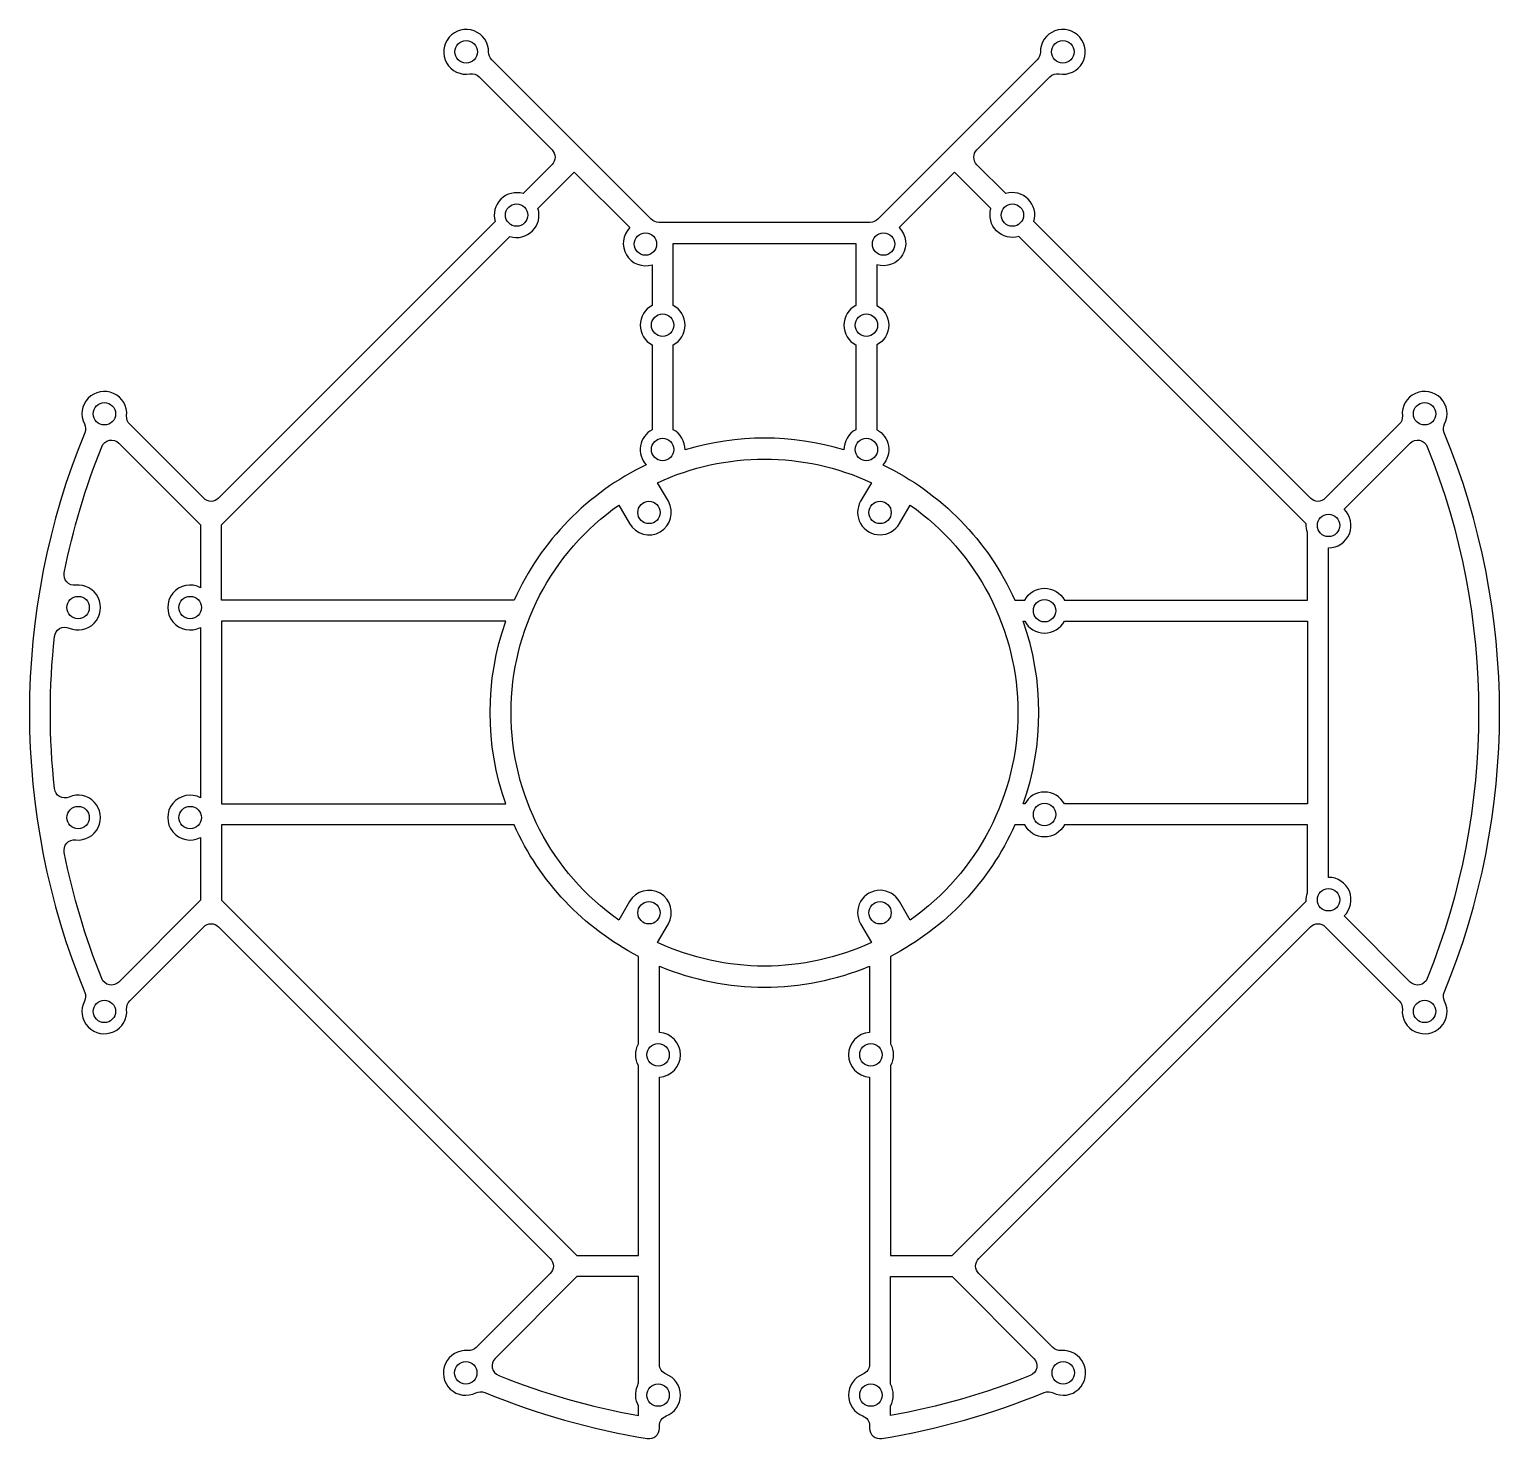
# Model space of a CAD drawing. Header units: millimetres. Extents: x -105 to 105, y -104 to 98.
import ezdxf

# ---------------------------------------------------------------- set-up
doc = ezdxf.new("R2010")
doc.units = ezdxf.units.MM
doc.layers.get('0').update_dxf_attribs({"linetype": 'CONTINUOUS'})

msp = doc.modelspace()

# ---------------------------------------------------------------- linework, layer by layer
for points in [[(-77.98, -30.6), (-30.6, -77.98, -0.414214), (-30.6, -80.1), (-41.18, -90.67, -0.223229), (-42.38, -91.11, 1.330837), (-41.22, -97.14, -0.218743), (-39.97, -97.09, 0.05767), (-16.74, -103.66, 0.461923), (-15, -102.18), (-15, -101.85, -0.309529), (-14.04, -100.45, 0.684653), (-14.04, -94.48, -0.309529), (-15, -93.08), (-15, -52.06, 0.939336), (-15, -45.67), (-15, -36.22, 0.198895), (15, -36.22), (15, -45.67, 0.939336), (15, -52.06), (15, -93.08, -0.309529), (14.04, -94.48, 0.684653), (14.04, -100.45, -0.309529), (15, -101.85), (15, -102.18, 0.461923), (16.74, -103.66, 0.05767), (39.97, -97.09, -0.218743), (41.22, -97.14, 1.330837), (42.38, -91.11, -0.223229), (41.18, -90.67), (30.6, -80.1, -0.414214), (30.6, -77.98), (77.98, -30.6, -0.414214), (80.1, -30.6), (90.67, -41.18, -0.223229), (91.11, -42.38, 1.330837), (97.14, -41.22, -0.218743), (97.09, -39.97, 0.197783), (97.09, 39.97, -0.218743), (97.14, 41.22, 1.330837), (91.11, 42.38, -0.223229), (90.67, 41.18), (80.1, 30.6, -0.414214), (77.98, 30.6), (38.47, 70.11, 0.601417), (34.47, 74.11), (30.34, 78.24, -0.414304), (30.34, 80.36), (40.77, 90.78, -0.242208), (42.08, 91.2, 2.762724), (39.41, 94.31, -0.203205), (38.97, 93.22), (16.17, 70.44, -0.198832), (15.11, 70), (-15.11, 70, -0.198832), (-16.17, 70.44), (-38.97, 93.22, -0.203205), (-39.41, 94.31, 2.762724), (-42.08, 91.2, -0.242208), (-40.77, 90.78), (-30.35, 80.37, -0.414221), (-30.35, 78.25), (-34.49, 74.11, 0.597103), (-38.47, 70.13), (-77.98, 30.6, -0.414297), (-80.1, 30.6), (-90.67, 41.18, -0.223229), (-91.11, 42.38, 1.330837), (-97.14, 41.22, -0.218743), (-97.09, 39.97, 0.197783), (-97.09, -39.97, -0.218743), (-97.14, -41.22, 1.330837), (-91.11, -42.38, -0.223229), (-90.67, -41.18), (-80.1, -30.6, -0.414214)], [(-36.36, 67.99, 0.605732), (-32.36, 72), (-27.17, 77.19), (-19.24, 69.26, 0.779719), (-16.05, 63.94), (-16.05, 58.15, 0.601417), (-16.05, 52.5), (-16.05, 40.4, 0.495064), (-16.88, 35.38, 0.177795), (-35.76, 16.05), (-77.54, 16.05), (-77.54, 26.8)], [(27.16, 77.18), (19.24, 69.26, -0.779719), (16.05, 63.94), (16.05, 58.15, -0.601417), (16.05, 52.5), (16.05, 40.4, -0.495064), (16.88, 35.38, -0.177795), (35.76, 16.05), (37.17, 16.05, -0.601417), (42.83, 16.05), (77.54, 16.05), (77.54, 25.72, -0.097714), (77.38, 26.95), (36.35, 67.99, -0.601417), (32.35, 71.98)], [(13.05, 40.4, 0.282114), (11.35, 37.52, 0.147945), (-11.35, 37.52, 0.282114), (-13.05, 40.4), (-13.05, 52.5, 0.601417), (-13.05, 58.15), (-13.05, 67), (13.05, 67), (13.05, 58.15, 0.601417), (13.05, 52.5)], [(-80.54, -26.8), (-92.22, -38.48, -0.538126), (-94.67, -37.97, -0.046149), (-100.03, -19.96, -0.507509), (-98.39, -18.18, 1.304268), (-99.33, -12.07, -0.507509), (-101.42, -10.86, -0.053375), (-101.42, 10.86, -0.507509), (-99.33, 12.07, 1.304268), (-98.39, 18.18, -0.507509), (-100.03, 19.96, -0.046151), (-94.67, 37.97, -0.53814), (-92.21, 38.48), (-80.54, 26.8), (-80.54, 17.83, 1.66274), (-80.54, 12.17), (-80.54, -12.17, 1.66274), (-80.54, -17.83)], [(82.79, 29.04), (92.22, 38.48, -0.538126), (94.67, 37.97, -0.193081), (94.67, -37.97, -0.538126), (92.22, -38.48), (82.79, -29.04, 0.680464), (80.54, -23.53), (80.54, 23.53, 0.680464)], [(-13.73, 30.18), (-15.26, 32.83, -0.221041), (15.26, 32.83), (13.73, 30.18, 1), (19.27, 26.98), (20.8, 29.63, -0.519775), (20.8, -29.63), (19.27, -26.98, 1), (13.73, -30.18), (15.26, -32.83, -0.221041), (-15.26, -32.83), (-13.73, -30.18, 1), (-19.27, -26.98), (-20.8, -29.63, -0.519775), (-20.8, 29.63), (-19.27, 26.98, 1)], [(-36.96, 13.05), (-77.54, 13.05), (-77.54, -13.05), (-36.96, -13.05, -0.171341)], [(36.96, 13.05), (37.17, 13.05, 0.601417), (42.83, 13.05), (77.54, 13.05), (77.54, -13.05), (42.83, -13.05, 0.601417), (37.17, -13.05), (36.96, -13.05, 0.171341)], [(-77.54, -26.8), (-26.8, -77.54), (-18, -77.54), (-18, -50.42, -0.258199), (-18, -47.32), (-18, -34.82, -0.169568), (-35.76, -16.05), (-77.54, -16.05)], [(26.8, -77.54), (77.38, -26.95, -0.097714), (77.54, -25.72), (77.54, -16.05), (42.83, -16.05, -0.601417), (37.17, -16.05), (35.76, -16.05, -0.169568), (18, -34.82), (18, -47.32, -0.258199), (18, -50.42), (18, -77.54)], [(-26.8, -80.54), (-38.48, -92.22, 0.538126), (-37.97, -94.67, 0.051062), (-18, -100.4), (-18, -99.02, -0.234384), (-18.13, -96.17, 0.104263), (-18, -95.57), (-18, -80.54)], [(26.8, -80.54), (38.48, -92.22, -0.538126), (37.97, -94.67, -0.051062), (18, -100.4), (18, -99.02, 0.258199), (18, -95.92), (18, -80.54)]]:
    msp.add_lwpolyline(points, format="xyb", close=True)
for centre in [(-42.61, 94.36), (42.61, 94.36), (-35.41, 71.05), (35.41, 71.05), (-17.01, 66.91), (17.01, 66.91), (-14.55, 55.32), (14.55, 55.32), (-94.29, 42.67), (94.29, 42.67), (-14.55, 37.57), (14.55, 37.57), (-16.5, 28.58), (16.5, 28.58), (80.57, 26.73), (-98.04, 15), (-82.04, 15), (40, 14.55), (-98.04, -15), (-82.04, -15), (40, -14.55), (80.57, -26.73), (-16.5, -28.58), (16.5, -28.58), (-94.29, -42.67), (94.29, -42.67), (-15.2, -48.87), (15.2, -48.87), (-42.67, -94.29), (42.67, -94.29), (-15.2, -97.47), (15.2, -97.47)]:
    msp.add_circle(centre, 1.6)

doc.saveas('drawing.dxf')
